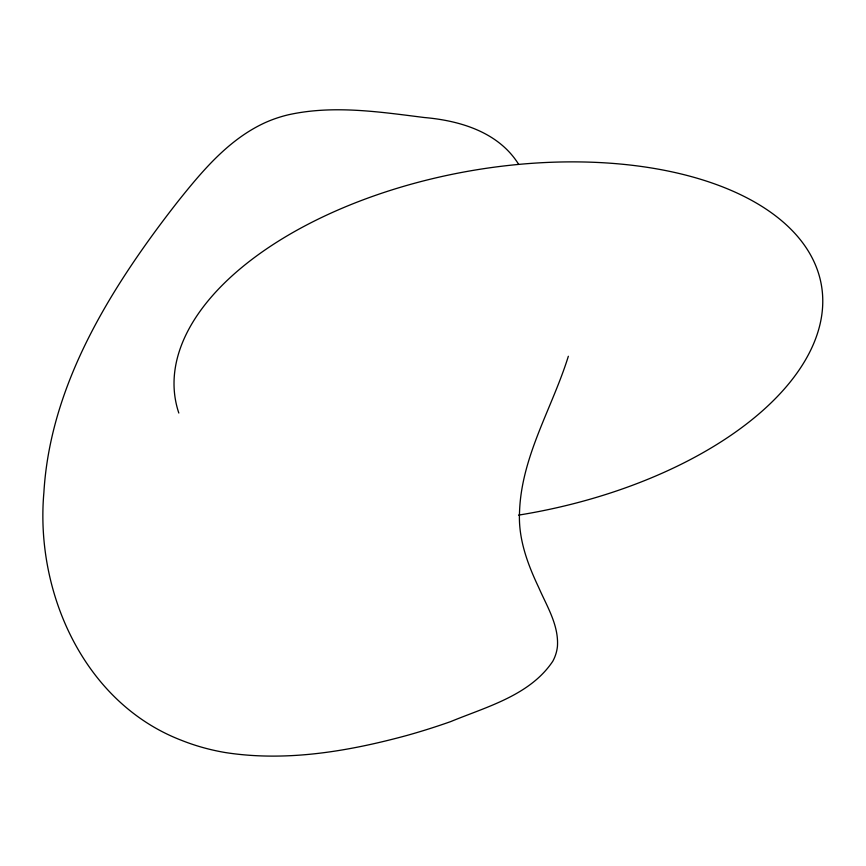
<?xml version="1.0" encoding="UTF-8"?>
<svg xmlns="http://www.w3.org/2000/svg" width="866" height="866" viewBox="0 0 866 866"><rect width="100%" height="100%" fill="white"/><g stroke="black" fill="none" stroke-linecap="round" stroke-linejoin="round"><path stroke-width="1.3" d="M568.345 356.262C552.151 408.33 521.148 456.739 519.503 512.694C518.29 538.869 527.567 563.993 538.609 587.267C546.782 606.103 558.841 625.014 557.444 646.328A48.561 42.986 -2.9 0 1 552.833 661.191C530.003 695.409 486.735 706.721 450.71 721.595A535.069 412.27 -11.4 0 1 406.836 735.472C348.056 751.417 286.159 761.983 225.366 752.554A212.257 179.63 -15.6 0 1 181.773 740.43C84.078 703.095 34.997 592.322 43.885 492.559C49.676 394.409 100.099 306.099 157.201 228.678A2565.709 1721.846 41.3 0 1 178.428 200.847C202.774 170.396 229.089 139.047 265.353 122.561A98.345 72.322 -9.2 0 1 288.259 114.81C333.118 104.818 379.319 111.876 424.264 117.516C459.998 120.623 498.47 132.033 518.604 164.248M178.818 413.039A328.03 173.741 -10.1 0 1 454.466 173.839A328.03 173.741 -10.1 0 1 821.195 284.037A328.03 173.741 -10.1 0 1 518.55 515.129"/></g></svg>
